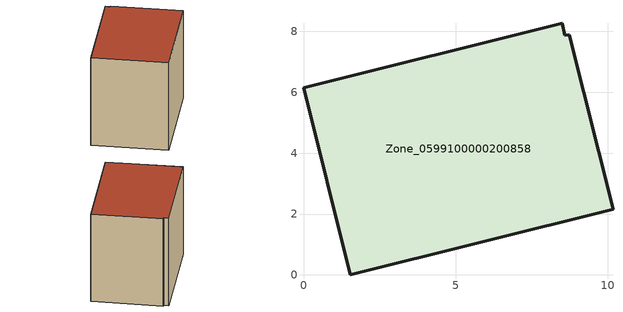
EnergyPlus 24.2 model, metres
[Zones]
Zone_0599100000200858
 floor ground (C_G): 8.5,8.28 8.59,7.88 8.74,7.89 10.17,2.16 1.54,0 0,6.15 z0
 wall outside (C_F): 8.5,8.28 0,6.15 1.54,0 10.17,2.16 8.74,7.89 8.59,7.88 8.5,8.28 z0:8.04
 roof outside (C_R): 8.59,7.88 8.5,8.28 0,6.15 1.54,0 10.17,2.16 8.74,7.89 z8.04
[BUILDING]
Pand.0599100000200858: North Axis=0; Terrain=City; Loads Convergence Tolerance Value=0.04; Temperature Convergence Tolerance Value=0.4; Solar Distribution=FullExterior; Maximum Number of Warmup Days=25; Minimum Number of Warmup Days=1
[Site:Location]
Rotterdam.The.Hague.AP_ZH_NLD Design_Conditions: Latitude=51.96; Longitude=4.45; Time Zone=1; Elevation=-4.5
[SITE:GROUNDTEMPERATURE:BUILDINGSURFACE]
18, 18, 18, 18, 18, 18, 18, 18, 18, 18, 18, 18
[MATERIAL] Thermal Absorptance=0.9; Solar Absorptance=0.7; Visible Absorptance=0.7
Name | Roughness | Thickness | Conductivity | Density | Specific Heat
G.TC.1965-1974 | MediumSmooth | 0.15 | 0.882353 | 540 | 1210
F.TC.1965-1974 | Rough | 0.3 | 0.697674 | 1920 | 840
R.TC.1965-1974 | MediumRough | 0.2 | 0.232558 | 1500 | 1000
[CONSTRUCTION]
C_G: G.TC.1965-1974
C_F: F.TC.1965-1974
C_R: R.TC.1965-1974
[ZONE]
Zone_0599100000200858: Type=1; Multiplier=1; Ceiling Height=Autocalculate; Volume=Autocalculate; Floor Area=autocalculate; Part of Total Floor Area=Yes
[ZONEINFILTRATION:DESIGNFLOWRATE]
Infil_Zone_0599100000200858: Zone or ZoneList or Space or SpaceList=Zone_0599100000200858; Schedule=AlwaysOn; Design Flow Rate Calculation Method=Flow/Area; Flow Rate per Floor Area=0.003; Constant Term Coefficient=1; Temperature Term Coefficient=0; Velocity Term Coefficient=0; Velocity Squared Term Coefficient=0
[HVACTEMPLATE:ZONE:IDEALLOADSAIRSYSTEM]
Zone_0599100000200858: Maximum Heating Supply Air Temperature=50; Minimum Cooling Supply Air Temperature=13; Maximum Heating Supply Air Humidity Ratio=0.0156; Minimum Cooling Supply Air Humidity Ratio=0.0077; Heating Limit=NoLimit; Cooling Limit=NoLimit; Dehumidification Control Type=ConstantSensibleHeatRatio; Cooling Sensible Heat Ratio=0.7; Dehumidification Setpoint=60; Humidification Control Type=None; Humidification Setpoint=30; Outdoor Air Method=None; Outdoor Air Flow Rate per Person=0.00944; Outdoor Air Flow Rate per Zone Floor Area=0; Outdoor Air Flow Rate per Zone=0; Demand Controlled Ventilation Type=None; Outdoor Air Economizer Type=NoEconomizer; Heat Recovery Type=None; Sensible Heat Recovery Effectiveness=0.7; Latent Heat Recovery Effectiveness=0.65
[ZONECONTROL:THERMOSTAT]
ThermostatControl_Zone_0599100000200858: Zone or ZoneList=Zone_0599100000200858; Control Type Schedule=DualSetpointControlType; Control 1=Thermostat_Zone_0599100000200858; Temperature Difference Between Cutout And Setpoint=0
[THERMOSTATSETPOINT:DUALSETPOINT]
Thermostat_Zone_0599100000200858: Heating Setpoint Temperature Schedule=HeatingSetpoint_Zone_0599100000200858; Cooling Setpoint Temperature Schedule=CoolingSetpoint_Zone_0599100000200858
[SCHEDULE:COMPACT]
HeatingSetpoint_Zone_0599100000200858: Through: 12/31, For: AllDays, Until: 24:00, 21
CoolingSetpoint_Zone_0599100000200858: Through: 12/31, For: AllDays, Until: 24:00, 24
DualSetpointControlType: Through: 12/31, For: AllDays, Until: 24:00, 4
AlwaysOn: Through: 12/31, For: AllDays, Until: 24:00, 1
